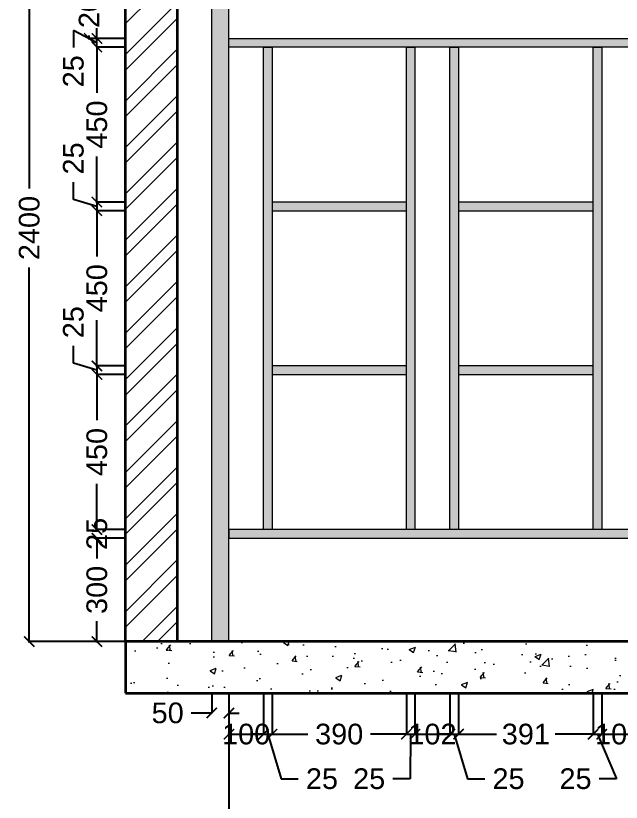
# Model space of a CAD drawing. Header units: millimetres. Extents: x 1464389 to 1998638, y -29162 to 256806.
# Drawn here: x 1550633 to 1552392, y 215680 to 217962 of the extents above; entities that cross this region are included whole.
import ezdxf

# ---------------------------------------------------------------- set-up
doc = ezdxf.new("R2010")
doc.units = ezdxf.units.MM
doc.header["$LTSCALE"] = 15
doc.header["$PDMODE"] = 35
doc.layers.get('0').update_dxf_attribs({"lineweight": 5})
for name, color, linetype, lineweight in [('dimension', 1, 'Continuous', 25), ('Hatch', 252, 'Continuous', 15), ('LS_DR_Wall', 5, 'Continuous', 35)]:
    doc.layers.add(name, color=color, linetype=linetype, lineweight=lineweight)
doc.styles.add('ARIAL', font='arial.ttf')
doc.dimstyles.new('SC-25', dxfattribs={"dimtxt": 60, "dimasz": 30, "dimexe": 0, "dimexo": 0, "dimgap": 25, "dimtad": 0, "dimdec": 0, "dimzin": 0, "dimdsep": 46, "dimtxsty": 'ARIAL', "dimblk": 'ARCHTICK', "dimcen": 0.09, "dimdle": 3, "dimclrd": 251, "dimclre": 251, "dimclrt": 1, "dimadec": 0, "dimazin": 0, "dimtfac": 1, "dimtdec": 0, "dimtofl": 0, "dimtmove": 0, "dimatfit": 2, "dimfxl": 100, "dimtolj": 1, "dimtzin": 0, "dimarcsym": 0})

# ---------------------------------------------------------------- blocks, each defined once
blk = doc.blocks.new('_ArchTick')
at = {"color": 0, "linetype": 'ByBlock', "const_width": 0.15}
blk.add_lwpolyline([(-0.5, -0.5), (0.5, 0.5)], dxfattribs=at)
blk = doc.blocks.new('*D1843')
at = {"layer": 'Defpoints', "color": 0, "ltscale": 0.25, "transparency": 16777216}
for p in [(1550952.5, 216446.1), (1550869.1, 216146.1), (1550952.5, 216146.1)]:
    blk.add_point(p, dxfattribs=at)
at = {"layer": 'dimension', "color": 251, "lineweight": -2, "ltscale": 0.25, "transparency": 16777216}
for p, q in [((1550869.1, 216449.1), (1550869.1, 216387.2)), ((1550952.5, 216446.1), (1550869.1, 216446.1)), ((1550869.1, 216143.1), (1550869.1, 216204.9)), ((1550952.5, 216146.1), (1550869.1, 216146.1))]:
    blk.add_line(p, q, dxfattribs=at)
at = {"layer": 'dimension', "color": 251, "lineweight": -2, "ltscale": 0.25, "transparency": 16777216, "xscale": 30, "yscale": 30, "zscale": 30}
for p, rotation in [((1550869.1, 216446.1), 90), ((1550869.1, 216146.1), 270)]:
    blk.add_blockref('_ArchTick', p, dxfattribs=dict(at, rotation=rotation))
at = {"layer": 'dimension', "color": 1, "ltscale": 0.25, "transparency": 16777216, "insert": (1550869.1, 216296.1), "char_height": 60, "attachment_point": 5, "rotation": 90, "style": 'ARIAL'}
blk.add_mtext('\\A1;300', dxfattribs=at)
blk = doc.blocks.new('*D1844')
at = {"layer": 'Defpoints', "color": 0, "ltscale": 0.25, "transparency": 16777216}
for p in [(1551352.5, 215996.1), (1551252.5, 215971.1), (1551352.5, 215877.4)]:
    blk.add_point(p, dxfattribs=at)
at = {"layer": 'dimension', "color": 251, "lineweight": -2, "ltscale": 0.25, "transparency": 16777216}
for p, q in [((1551352.5, 215996.1), (1551352.5, 215877.4)), ((1551252.5, 215971.1), (1551252.5, 215877.4)), ((1551249.5, 215877.4), (1551355.5, 215877.4))]:
    blk.add_line(p, q, dxfattribs=at)
at = {"layer": 'dimension', "color": 251, "lineweight": -2, "ltscale": 0.25, "transparency": 16777216, "xscale": 30, "yscale": 30, "zscale": 30, "rotation": 180}
blk.add_blockref('_ArchTick', (1551252.5, 215877.4), dxfattribs=at)
at = {"layer": 'dimension', "color": 251, "lineweight": -2, "ltscale": 0.25, "transparency": 16777216, "xscale": 30, "yscale": 30, "zscale": 30}
blk.add_blockref('_ArchTick', (1551352.5, 215877.4), dxfattribs=at)
at = {"layer": 'dimension', "color": 1, "ltscale": 0.25, "transparency": 16777216, "insert": (1551302.5, 215877.4), "char_height": 60, "attachment_point": 5, "style": 'ARIAL'}
blk.add_mtext('\\A1;100', dxfattribs=at)
blk = doc.blocks.new('*D1845')
at = {"layer": 'Defpoints', "color": 0, "ltscale": 0.25, "transparency": 16777216}
for p in [(1551352.5, 215996.1), (1551377.5, 215996.1), (1551377.5, 215877.4)]:
    blk.add_point(p, dxfattribs=at)
at = {"layer": 'dimension', "color": 251, "lineweight": -2, "ltscale": 0.25, "transparency": 16777216}
for p, q in [((1551352.5, 215996.1), (1551352.5, 215877.4)), ((1551377.5, 215996.1), (1551377.5, 215877.4)), ((1551352.5, 215877.4), (1551322.5, 215877.4)), ((1551352.5, 215877.4), (1551377.5, 215877.4)), ((1551365, 215877.4), (1551403.8, 215748)), ((1551377.5, 215877.4), (1551407.5, 215877.4)), ((1551403.8, 215748), (1551453.8, 215748))]:
    blk.add_line(p, q, dxfattribs=at)
at = {"layer": 'dimension', "color": 251, "lineweight": -2, "ltscale": 0.25, "transparency": 16777216, "xscale": 30, "yscale": 30, "zscale": 30}
blk.add_blockref('_ArchTick', (1551352.5, 215877.4), dxfattribs=at)
at = {"layer": 'dimension', "color": 251, "lineweight": -2, "ltscale": 0.25, "transparency": 16777216, "xscale": 30, "yscale": 30, "zscale": 30, "rotation": 180}
blk.add_blockref('_ArchTick', (1551377.5, 215877.4), dxfattribs=at)
at = {"layer": 'dimension', "color": 1, "ltscale": 0.25, "transparency": 16777216, "insert": (1551522.5, 215748), "char_height": 60, "attachment_point": 5, "style": 'ARIAL'}
blk.add_mtext('\\A1;25', dxfattribs=at)
blk = doc.blocks.new('*D1846')
at = {"layer": 'Defpoints', "color": 0, "ltscale": 0.25, "transparency": 16777216}
for p in [(1551377.5, 215996.1), (1551767.5, 215996.1), (1551767.5, 215877.4)]:
    blk.add_point(p, dxfattribs=at)
at = {"layer": 'dimension', "color": 251, "lineweight": -2, "ltscale": 0.25, "transparency": 16777216}
for p, q in [((1551377.5, 215996.1), (1551377.5, 215877.4)), ((1551767.5, 215996.1), (1551767.5, 215877.4)), ((1551374.5, 215877.4), (1551481.4, 215877.4)), ((1551770.5, 215877.4), (1551663.7, 215877.4))]:
    blk.add_line(p, q, dxfattribs=at)
at = {"layer": 'dimension', "color": 251, "lineweight": -2, "ltscale": 0.25, "transparency": 16777216, "xscale": 30, "yscale": 30, "zscale": 30, "rotation": 180}
blk.add_blockref('_ArchTick', (1551377.5, 215877.4), dxfattribs=at)
at = {"layer": 'dimension', "color": 251, "lineweight": -2, "ltscale": 0.25, "transparency": 16777216, "xscale": 30, "yscale": 30, "zscale": 30}
blk.add_blockref('_ArchTick', (1551767.5, 215877.4), dxfattribs=at)
at = {"layer": 'dimension', "color": 1, "ltscale": 0.25, "transparency": 16777216, "insert": (1551572.5, 215877.4), "char_height": 60, "attachment_point": 5, "style": 'ARIAL'}
blk.add_mtext('\\A1;390', dxfattribs=at)
blk = doc.blocks.new('*D1847')
at = {"layer": 'Defpoints', "color": 0, "ltscale": 0.25, "transparency": 16777216}
for p in [(1551767.5, 215996.1), (1551792.5, 215996.1), (1551792.5, 215877.4)]:
    blk.add_point(p, dxfattribs=at)
at = {"layer": 'dimension', "color": 251, "lineweight": -2, "ltscale": 0.25, "transparency": 16777216}
for p, q in [((1551767.5, 215996.1), (1551767.5, 215877.4)), ((1551792.5, 215996.1), (1551792.5, 215877.4)), ((1551767.5, 215877.4), (1551737.5, 215877.4)), ((1551767.5, 215877.4), (1551792.5, 215877.4)), ((1551780, 215877.4), (1551778.2, 215748)), ((1551792.5, 215877.4), (1551822.5, 215877.4)), ((1551778.2, 215748), (1551728.2, 215748))]:
    blk.add_line(p, q, dxfattribs=at)
at = {"layer": 'dimension', "color": 251, "lineweight": -2, "ltscale": 0.25, "transparency": 16777216, "xscale": 30, "yscale": 30, "zscale": 30}
blk.add_blockref('_ArchTick', (1551767.5, 215877.4), dxfattribs=at)
at = {"layer": 'dimension', "color": 251, "lineweight": -2, "ltscale": 0.25, "transparency": 16777216, "xscale": 30, "yscale": 30, "zscale": 30, "rotation": 180}
blk.add_blockref('_ArchTick', (1551792.5, 215877.4), dxfattribs=at)
at = {"layer": 'dimension', "color": 1, "ltscale": 0.25, "transparency": 16777216, "insert": (1551659.5, 215748), "char_height": 60, "attachment_point": 5, "style": 'ARIAL'}
blk.add_mtext('\\A1;25', dxfattribs=at)
blk = doc.blocks.new('*D1848')
at = {"layer": 'Defpoints', "color": 0, "ltscale": 0.25, "transparency": 16777216}
for p in [(1551792.5, 215996.1), (1551894.1, 215996.1), (1551894.1, 215877.4)]:
    blk.add_point(p, dxfattribs=at)
at = {"layer": 'dimension', "color": 251, "lineweight": -2, "ltscale": 0.25, "transparency": 16777216}
for p, q in [((1551792.5, 215996.1), (1551792.5, 215877.4)), ((1551894.1, 215996.1), (1551894.1, 215877.4)), ((1551789.5, 215877.4), (1551897.1, 215877.4))]:
    blk.add_line(p, q, dxfattribs=at)
at = {"layer": 'dimension', "color": 251, "lineweight": -2, "ltscale": 0.25, "transparency": 16777216, "xscale": 30, "yscale": 30, "zscale": 30, "rotation": 180}
blk.add_blockref('_ArchTick', (1551792.5, 215877.4), dxfattribs=at)
at = {"layer": 'dimension', "color": 251, "lineweight": -2, "ltscale": 0.25, "transparency": 16777216, "xscale": 30, "yscale": 30, "zscale": 30}
blk.add_blockref('_ArchTick', (1551894.1, 215877.4), dxfattribs=at)
at = {"layer": 'dimension', "color": 1, "ltscale": 0.25, "transparency": 16777216, "insert": (1551843.3, 215877.4), "char_height": 60, "attachment_point": 5, "style": 'ARIAL'}
blk.add_mtext('\\A1;102', dxfattribs=at)
blk = doc.blocks.new('*D1849')
at = {"layer": 'Defpoints', "color": 0, "ltscale": 0.25, "transparency": 16777216}
for p in [(1551894.1, 215996.1), (1551919.1, 215996.1), (1551919.1, 215877.4)]:
    blk.add_point(p, dxfattribs=at)
at = {"layer": 'dimension', "color": 251, "lineweight": -2, "ltscale": 0.25, "transparency": 16777216}
for p, q in [((1551894.1, 215996.1), (1551894.1, 215877.4)), ((1551919.1, 215996.1), (1551919.1, 215877.4)), ((1551894.1, 215877.4), (1551864.1, 215877.4)), ((1551894.1, 215877.4), (1551919.1, 215877.4)), ((1551906.6, 215877.4), (1551945.4, 215748)), ((1551919.1, 215877.4), (1551949.1, 215877.4)), ((1551945.4, 215748), (1551995.4, 215748))]:
    blk.add_line(p, q, dxfattribs=at)
at = {"layer": 'dimension', "color": 251, "lineweight": -2, "ltscale": 0.25, "transparency": 16777216, "xscale": 30, "yscale": 30, "zscale": 30}
blk.add_blockref('_ArchTick', (1551894.1, 215877.4), dxfattribs=at)
at = {"layer": 'dimension', "color": 251, "lineweight": -2, "ltscale": 0.25, "transparency": 16777216, "xscale": 30, "yscale": 30, "zscale": 30, "rotation": 180}
blk.add_blockref('_ArchTick', (1551919.1, 215877.4), dxfattribs=at)
at = {"layer": 'dimension', "color": 1, "ltscale": 0.25, "transparency": 16777216, "insert": (1552064.2, 215748), "char_height": 60, "attachment_point": 5, "style": 'ARIAL'}
blk.add_mtext('\\A1;25', dxfattribs=at)
blk = doc.blocks.new('*D1850')
at = {"layer": 'Defpoints', "color": 0, "ltscale": 0.25, "transparency": 16777216}
for p in [(1551919.1, 215996.1), (1552309.9, 215996.1), (1552309.9, 215877.4)]:
    blk.add_point(p, dxfattribs=at)
at = {"layer": 'dimension', "color": 251, "lineweight": -2, "ltscale": 0.25, "transparency": 16777216}
for p, q in [((1551919.1, 215996.1), (1551919.1, 215877.4)), ((1552309.9, 215996.1), (1552309.9, 215877.4)), ((1551916.1, 215877.4), (1552029, 215877.4)), ((1552312.9, 215877.4), (1552200, 215877.4))]:
    blk.add_line(p, q, dxfattribs=at)
at = {"layer": 'dimension', "color": 251, "lineweight": -2, "ltscale": 0.25, "transparency": 16777216, "xscale": 30, "yscale": 30, "zscale": 30, "rotation": 180}
blk.add_blockref('_ArchTick', (1551919.1, 215877.4), dxfattribs=at)
at = {"layer": 'dimension', "color": 251, "lineweight": -2, "ltscale": 0.25, "transparency": 16777216, "xscale": 30, "yscale": 30, "zscale": 30}
blk.add_blockref('_ArchTick', (1552309.9, 215877.4), dxfattribs=at)
at = {"layer": 'dimension', "color": 1, "ltscale": 0.25, "transparency": 16777216, "insert": (1552114.5, 215877.4), "char_height": 60, "attachment_point": 5, "style": 'ARIAL'}
blk.add_mtext('\\A1;391', dxfattribs=at)
blk = doc.blocks.new('*D1851')
at = {"layer": 'Defpoints', "color": 0, "ltscale": 0.25, "transparency": 16777216}
for p in [(1552309.9, 215996.1), (1552334.9, 215996.1), (1552334.9, 215877.4)]:
    blk.add_point(p, dxfattribs=at)
at = {"layer": 'dimension', "color": 251, "lineweight": -2, "ltscale": 0.25, "transparency": 16777216}
for p, q in [((1552309.9, 215996.1), (1552309.9, 215877.4)), ((1552334.9, 215996.1), (1552334.9, 215877.4)), ((1552309.9, 215877.4), (1552279.9, 215877.4)), ((1552309.9, 215877.4), (1552334.9, 215877.4)), ((1552322.4, 215877.4), (1552377.4, 215748)), ((1552334.9, 215877.4), (1552364.9, 215877.4)), ((1552377.4, 215748), (1552327.4, 215748))]:
    blk.add_line(p, q, dxfattribs=at)
at = {"layer": 'dimension', "color": 251, "lineweight": -2, "ltscale": 0.25, "transparency": 16777216, "xscale": 30, "yscale": 30, "zscale": 30}
blk.add_blockref('_ArchTick', (1552309.9, 215877.4), dxfattribs=at)
at = {"layer": 'dimension', "color": 251, "lineweight": -2, "ltscale": 0.25, "transparency": 16777216, "xscale": 30, "yscale": 30, "zscale": 30, "rotation": 180}
blk.add_blockref('_ArchTick', (1552334.9, 215877.4), dxfattribs=at)
at = {"layer": 'dimension', "color": 1, "ltscale": 0.25, "transparency": 16777216, "insert": (1552258.7, 215748), "char_height": 60, "attachment_point": 5, "style": 'ARIAL'}
blk.add_mtext('\\A1;25', dxfattribs=at)
blk = doc.blocks.new('*D1852')
at = {"layer": 'Defpoints', "color": 0, "ltscale": 0.25, "transparency": 16777216}
for p in [(1552334.9, 215996.1), (1552435.7, 215996.1), (1552435.7, 215877.4)]:
    blk.add_point(p, dxfattribs=at)
at = {"layer": 'dimension', "color": 251, "lineweight": -2, "ltscale": 0.25, "transparency": 16777216}
for p, q in [((1552334.9, 215996.1), (1552334.9, 215877.4)), ((1552435.7, 215996.1), (1552435.7, 215877.4)), ((1552331.9, 215877.4), (1552438.7, 215877.4))]:
    blk.add_line(p, q, dxfattribs=at)
at = {"layer": 'dimension', "color": 251, "lineweight": -2, "ltscale": 0.25, "transparency": 16777216, "xscale": 30, "yscale": 30, "zscale": 30, "rotation": 180}
blk.add_blockref('_ArchTick', (1552334.9, 215877.4), dxfattribs=at)
at = {"layer": 'dimension', "color": 251, "lineweight": -2, "ltscale": 0.25, "transparency": 16777216, "xscale": 30, "yscale": 30, "zscale": 30}
blk.add_blockref('_ArchTick', (1552435.7, 215877.4), dxfattribs=at)
at = {"layer": 'dimension', "color": 1, "ltscale": 0.25, "transparency": 16777216, "insert": (1552385.3, 215877.4), "char_height": 60, "attachment_point": 5, "style": 'ARIAL'}
blk.add_mtext('\\A1;101', dxfattribs=at)
blk = doc.blocks.new('*D1857')
at = {"layer": 'Defpoints', "color": 0, "ltscale": 0.25, "transparency": 16777216}
for p in [(1550672.8, 218546.1), (1550952.5, 218546.1), (1550952.5, 216146.1)]:
    blk.add_point(p, dxfattribs=at)
at = {"layer": 'dimension', "color": 251, "lineweight": -2, "ltscale": 0.25, "transparency": 16777216}
for p, q in [((1550672.8, 218549.1), (1550672.8, 217461.1)), ((1550952.5, 218546.1), (1550672.8, 218546.1)), ((1550672.8, 216143.1), (1550672.8, 217231.1)), ((1550952.5, 216146.1), (1550672.8, 216146.1))]:
    blk.add_line(p, q, dxfattribs=at)
at = {"layer": 'dimension', "color": 251, "lineweight": -2, "ltscale": 0.25, "transparency": 16777216, "xscale": 30, "yscale": 30, "zscale": 30}
for p, rotation in [((1550672.8, 218546.1), 90), ((1550672.8, 216146.1), 270)]:
    blk.add_blockref('_ArchTick', p, dxfattribs=dict(at, rotation=rotation))
at = {"layer": 'dimension', "color": 1, "ltscale": 0.25, "transparency": 16777216, "insert": (1550672.8, 217346.1), "char_height": 60, "attachment_point": 5, "rotation": 90, "style": 'ARIAL'}
blk.add_mtext('\\A1;2400', dxfattribs=at)
blk = doc.blocks.new('*D1858')
at = {"layer": 'Defpoints', "color": 0, "ltscale": 0.25, "transparency": 16777216}
for p in [(1550869.1, 216471.1), (1550952.5, 216471.1), (1550952.5, 216446.1)]:
    blk.add_point(p, dxfattribs=at)
at = {"layer": 'dimension', "color": 251, "lineweight": -2, "ltscale": 0.25, "transparency": 16777216}
for p, q in [((1550869.1, 216471.1), (1550869.1, 216501.1)), ((1550952.5, 216471.1), (1550869.1, 216471.1)), ((1550952.5, 216446.1), (1550869.1, 216446.1)), ((1550869.1, 216446.1), (1550869.1, 216416.1))]:
    blk.add_line(p, q, dxfattribs=at)
at = {"layer": 'dimension', "color": 251, "lineweight": -2, "ltscale": 0.25, "transparency": 16777216, "xscale": 30, "yscale": 30, "zscale": 30}
for p, rotation in [((1550869.1, 216471.1), 270), ((1550869.1, 216446.1), 90)]:
    blk.add_blockref('_ArchTick', p, dxfattribs=dict(at, rotation=rotation))
at = {"layer": 'dimension', "color": 1, "ltscale": 0.25, "transparency": 16777216, "insert": (1550869.1, 216458.6), "char_height": 60, "attachment_point": 5, "rotation": 90, "style": 'ARIAL'}
blk.add_mtext('\\A1;25', dxfattribs=at)
blk = doc.blocks.new('*D1859')
at = {"layer": 'Defpoints', "color": 0, "ltscale": 0.25, "transparency": 16777216}
for p in [(1550846.8, 218096.1), (1550902.5, 218096.1), (1550902.5, 217896.1)]:
    blk.add_point(p, dxfattribs=at)
at = {"layer": 'dimension', "color": 251, "lineweight": -2, "ltscale": 0.25, "transparency": 16777216}
for p, q in [((1550846.8, 218099.1), (1550846.8, 218087.7)), ((1550902.5, 218096.1), (1550846.8, 218096.1)), ((1550846.8, 217893.1), (1550846.8, 217904.4)), ((1550902.5, 217896.1), (1550846.8, 217896.1))]:
    blk.add_line(p, q, dxfattribs=at)
at = {"layer": 'dimension', "color": 251, "lineweight": -2, "ltscale": 0.25, "transparency": 16777216, "xscale": 30, "yscale": 30, "zscale": 30}
for p, rotation in [((1550846.8, 218096.1), 90), ((1550846.8, 217896.1), 270)]:
    blk.add_blockref('_ArchTick', p, dxfattribs=dict(at, rotation=rotation))
at = {"layer": 'dimension', "color": 1, "ltscale": 0.25, "transparency": 16777216, "insert": (1550846.8, 217996.1), "char_height": 60, "attachment_point": 5, "rotation": 90, "style": 'ARIAL'}
blk.add_mtext('\\A1;200', dxfattribs=at)
blk = doc.blocks.new('*D1862')
at = {"layer": 'Defpoints', "color": 0, "ltscale": 0.25, "transparency": 16777216}
for p in [(1551252.5, 215996.1), (1552975.7, 215996.1), (1552975.7, 215563.2)]:
    blk.add_point(p, dxfattribs=at)
at = {"layer": 'dimension', "color": 251, "lineweight": -2, "ltscale": 0.25, "transparency": 16777216}
for p, q in [((1551252.5, 215996.1), (1551252.5, 215563.2)), ((1552975.7, 215996.1), (1552975.7, 215563.2)), ((1551249.5, 215563.2), (1552002.4, 215563.2)), ((1552978.7, 215563.2), (1552225.9, 215563.2))]:
    blk.add_line(p, q, dxfattribs=at)
at = {"layer": 'dimension', "color": 251, "lineweight": -2, "ltscale": 0.25, "transparency": 16777216, "xscale": 30, "yscale": 30, "zscale": 30, "rotation": 180}
blk.add_blockref('_ArchTick', (1551252.5, 215563.2), dxfattribs=at)
at = {"layer": 'dimension', "color": 251, "lineweight": -2, "ltscale": 0.25, "transparency": 16777216, "xscale": 30, "yscale": 30, "zscale": 30}
blk.add_blockref('_ArchTick', (1552975.7, 215563.2), dxfattribs=at)
at = {"layer": 'dimension', "color": 1, "ltscale": 0.25, "transparency": 16777216, "insert": (1552114.1, 215563.2), "char_height": 60, "attachment_point": 5, "style": 'ARIAL'}
blk.add_mtext('\\A1;1723', dxfattribs=at)
blk = doc.blocks.new('*D1863')
at = {"layer": 'Defpoints', "color": 0, "ltscale": 0.25, "transparency": 16777216}
for p in [(1550869.1, 217896.1), (1550952.5, 217896.1), (1550952.5, 217871.1)]:
    blk.add_point(p, dxfattribs=at)
at = {"layer": 'dimension', "color": 251, "lineweight": -2, "ltscale": 0.25, "transparency": 16777216}
for p, q in [((1550869.1, 217883.6), (1550800.9, 217919.5)), ((1550800.9, 217919.5), (1550800.9, 217869.5)), ((1550869.1, 217896.1), (1550869.1, 217926.1)), ((1550952.5, 217896.1), (1550869.1, 217896.1)), ((1550869.1, 217871.1), (1550869.1, 217896.1)), ((1550952.5, 217871.1), (1550869.1, 217871.1)), ((1550869.1, 217871.1), (1550869.1, 217841.1))]:
    blk.add_line(p, q, dxfattribs=at)
at = {"layer": 'dimension', "color": 251, "lineweight": -2, "ltscale": 0.25, "transparency": 16777216, "xscale": 30, "yscale": 30, "zscale": 30}
for p, rotation in [((1550869.1, 217896.1), 270), ((1550869.1, 217871.1), 90)]:
    blk.add_blockref('_ArchTick', p, dxfattribs=dict(at, rotation=rotation))
at = {"layer": 'dimension', "color": 1, "ltscale": 0.25, "transparency": 16777216, "insert": (1550800.9, 217800.8), "char_height": 60, "attachment_point": 5, "rotation": 90, "style": 'ARIAL'}
blk.add_mtext('\\A1;25', dxfattribs=at)
blk = doc.blocks.new('*D1864')
at = {"layer": 'Defpoints', "color": 0, "ltscale": 0.25, "transparency": 16777216}
for p in [(1551202.5, 215996.1), (1551252.5, 215996.1), (1551202.5, 215938.9)]:
    blk.add_point(p, dxfattribs=at)
at = {"layer": 'dimension', "color": 251, "lineweight": -2, "ltscale": 0.25, "transparency": 16777216}
for p, q in [((1551202.5, 215996.1), (1551202.5, 215938.9)), ((1551252.5, 215996.1), (1551252.5, 215938.9)), ((1551202.5, 215938.9), (1551142.5, 215938.9)), ((1551252.5, 215938.9), (1551282.5, 215938.9))]:
    blk.add_line(p, q, dxfattribs=at)
at = {"layer": 'dimension', "color": 251, "lineweight": -2, "ltscale": 0.25, "transparency": 16777216, "xscale": 30, "yscale": 30, "zscale": 30}
blk.add_blockref('_ArchTick', (1551202.5, 215938.9), dxfattribs=at)
at = {"layer": 'dimension', "color": 251, "lineweight": -2, "ltscale": 0.25, "transparency": 16777216, "xscale": 30, "yscale": 30, "zscale": 30, "rotation": 180}
blk.add_blockref('_ArchTick', (1551252.5, 215938.9), dxfattribs=at)
at = {"layer": 'dimension', "color": 1, "ltscale": 0.25, "transparency": 16777216, "insert": (1551074.6, 215938.9), "char_height": 60, "attachment_point": 5, "style": 'ARIAL'}
blk.add_mtext('\\A1;50', dxfattribs=at)
blk = doc.blocks.new('*D1865')
at = {"layer": 'Defpoints', "color": 0, "ltscale": 0.25, "transparency": 16777216}
for p in [(1550952.5, 217871.1), (1550869.1, 217421.3), (1550952.5, 217421.3)]:
    blk.add_point(p, dxfattribs=at)
at = {"layer": 'dimension', "color": 251, "lineweight": -2, "ltscale": 0.25, "transparency": 16777216}
for p, q in [((1550869.1, 217874.1), (1550869.1, 217738.6)), ((1550952.5, 217871.1), (1550869.1, 217871.1)), ((1550869.1, 217418.3), (1550869.1, 217553.8)), ((1550952.5, 217421.3), (1550869.1, 217421.3))]:
    blk.add_line(p, q, dxfattribs=at)
at = {"layer": 'dimension', "color": 251, "lineweight": -2, "ltscale": 0.25, "transparency": 16777216, "xscale": 30, "yscale": 30, "zscale": 30}
for p, rotation in [((1550869.1, 217871.1), 90), ((1550869.1, 217421.3), 270)]:
    blk.add_blockref('_ArchTick', p, dxfattribs=dict(at, rotation=rotation))
at = {"layer": 'dimension', "color": 1, "ltscale": 0.25, "transparency": 16777216, "insert": (1550869.1, 217646.2), "char_height": 60, "attachment_point": 5, "rotation": 90, "style": 'ARIAL'}
blk.add_mtext('\\A1;450', dxfattribs=at)
blk = doc.blocks.new('*D1866')
at = {"layer": 'Defpoints', "color": 0, "ltscale": 0.25, "transparency": 16777216}
for p in [(1550952.5, 217421.3), (1550869.1, 217396.3), (1550952.5, 217396.3)]:
    blk.add_point(p, dxfattribs=at)
at = {"layer": 'dimension', "color": 251, "lineweight": -2, "ltscale": 0.25, "transparency": 16777216}
for p, q in [((1550800.9, 217429.3), (1550800.9, 217479.3)), ((1550869.1, 217421.3), (1550869.1, 217451.3)), ((1550869.1, 217408.8), (1550800.9, 217429.3)), ((1550952.5, 217421.3), (1550869.1, 217421.3)), ((1550869.1, 217421.3), (1550869.1, 217396.3)), ((1550952.5, 217396.3), (1550869.1, 217396.3)), ((1550869.1, 217396.3), (1550869.1, 217366.3))]:
    blk.add_line(p, q, dxfattribs=at)
at = {"layer": 'dimension', "color": 251, "lineweight": -2, "ltscale": 0.25, "transparency": 16777216, "xscale": 30, "yscale": 30, "zscale": 30}
for p, rotation in [((1550869.1, 217421.3), 270), ((1550869.1, 217396.3), 90)]:
    blk.add_blockref('_ArchTick', p, dxfattribs=dict(at, rotation=rotation))
at = {"layer": 'dimension', "color": 1, "ltscale": 0.25, "transparency": 16777216, "insert": (1550800.9, 217548), "char_height": 60, "attachment_point": 5, "rotation": 90, "style": 'ARIAL'}
blk.add_mtext('\\A1;25', dxfattribs=at)
blk = doc.blocks.new('*D2435')
at = {"layer": 'Defpoints', "color": 0, "ltscale": 0.25, "transparency": 16777216}
for p in [(1550952.5, 217396.3), (1550869.1, 216946.2), (1550952.5, 216946.2)]:
    blk.add_point(p, dxfattribs=at)
at = {"layer": 'dimension', "color": 251, "lineweight": -2, "ltscale": 0.25, "transparency": 16777216}
for p, q in [((1550869.1, 217399.3), (1550869.1, 217263.6)), ((1550952.5, 217396.3), (1550869.1, 217396.3)), ((1550869.1, 216943.2), (1550869.1, 217078.9)), ((1550952.5, 216946.2), (1550869.1, 216946.2))]:
    blk.add_line(p, q, dxfattribs=at)
at = {"layer": 'dimension', "color": 251, "lineweight": -2, "ltscale": 0.25, "transparency": 16777216, "xscale": 30, "yscale": 30, "zscale": 30}
for p, rotation in [((1550869.1, 217396.3), 90), ((1550869.1, 216946.2), 270)]:
    blk.add_blockref('_ArchTick', p, dxfattribs=dict(at, rotation=rotation))
at = {"layer": 'dimension', "color": 1, "ltscale": 0.25, "transparency": 16777216, "insert": (1550869.1, 217171.3), "char_height": 60, "attachment_point": 5, "rotation": 90, "style": 'ARIAL'}
blk.add_mtext('\\A1;450', dxfattribs=at)
blk = doc.blocks.new('*D2436')
at = {"layer": 'Defpoints', "color": 0, "ltscale": 0.25, "transparency": 16777216}
for p in [(1550952.5, 216946.2), (1550869.1, 216921.2), (1550952.5, 216921.2)]:
    blk.add_point(p, dxfattribs=at)
at = {"layer": 'dimension', "color": 251, "lineweight": -2, "ltscale": 0.25, "transparency": 16777216}
for p, q in [((1550800.9, 216954.1), (1550800.9, 217004.1)), ((1550869.1, 216946.2), (1550869.1, 216976.2)), ((1550869.1, 216933.7), (1550800.9, 216954.1)), ((1550952.5, 216946.2), (1550869.1, 216946.2)), ((1550869.1, 216946.2), (1550869.1, 216921.2)), ((1550952.5, 216921.2), (1550869.1, 216921.2)), ((1550869.1, 216921.2), (1550869.1, 216891.2))]:
    blk.add_line(p, q, dxfattribs=at)
at = {"layer": 'dimension', "color": 251, "lineweight": -2, "ltscale": 0.25, "transparency": 16777216, "xscale": 30, "yscale": 30, "zscale": 30}
for p, rotation in [((1550869.1, 216946.2), 270), ((1550869.1, 216921.2), 90)]:
    blk.add_blockref('_ArchTick', p, dxfattribs=dict(at, rotation=rotation))
at = {"layer": 'dimension', "color": 1, "ltscale": 0.25, "transparency": 16777216, "insert": (1550800.9, 217072.8), "char_height": 60, "attachment_point": 5, "rotation": 90, "style": 'ARIAL'}
blk.add_mtext('\\A1;25', dxfattribs=at)
blk = doc.blocks.new('*D2437')
at = {"layer": 'Defpoints', "color": 0, "ltscale": 0.25, "transparency": 16777216}
for p in [(1550952.5, 216921.2), (1550869.1, 216471.1), (1550952.5, 216471.1)]:
    blk.add_point(p, dxfattribs=at)
at = {"layer": 'dimension', "color": 251, "lineweight": -2, "ltscale": 0.25, "transparency": 16777216}
for p, q in [((1550869.1, 216924.2), (1550869.1, 216788.5)), ((1550952.5, 216921.2), (1550869.1, 216921.2)), ((1550869.1, 216468.1), (1550869.1, 216603.7)), ((1550952.5, 216471.1), (1550869.1, 216471.1))]:
    blk.add_line(p, q, dxfattribs=at)
at = {"layer": 'dimension', "color": 251, "lineweight": -2, "ltscale": 0.25, "transparency": 16777216, "xscale": 30, "yscale": 30, "zscale": 30}
for p, rotation in [((1550869.1, 216921.2), 90), ((1550869.1, 216471.1), 270)]:
    blk.add_blockref('_ArchTick', p, dxfattribs=dict(at, rotation=rotation))
at = {"layer": 'dimension', "color": 1, "ltscale": 0.25, "transparency": 16777216, "insert": (1550869.1, 216696.1), "char_height": 60, "attachment_point": 5, "rotation": 90, "style": 'ARIAL'}
blk.add_mtext('\\A1;450', dxfattribs=at)

msp = doc.modelspace()

# ---------------------------------------------------------------- hatches: boundary and pattern name
at = {"layer": 'Hatch', "ltscale": 0.25}
h = msp.add_hatch(dxfattribs=at)
h.set_pattern_fill('AR-CONC', color=256)
h.set_pattern_definition([(50, (360435.32, 316717.3), (182.184669, -15.939086), [19.05, -209.55]), (355, (360435.32, 316717.3), (-35.24342, 191.056845), [15.24, -167.640584]), (100.451445, (360450.5, 316715.97), (146.941247, 175.117752), [16.19001, -178.090245]), (46.1842, (360435.32, 316768.1), (271.07904, -42.04233), [28.575, -314.325]), (96.635558, (360457.9, 316764.6), (237.404134, 247.426125), [24.28502, -267.13561]), (351.18415, (360435.32, 316768.1), (237.404134, 247.426125), [22.85997, -251.45973]), (21, (360460.72, 316755.4), (151.614391, -102.265198), [19.05, -209.55]), (326, (360460.72, 316755.4), (61.802028, 184.187966), [15.24, -167.64]), (71.451445, (360473.36, 316746.88), (213.41642, 81.92277), [16.19001, -178.089938]), (37.5, (360435.32, 316717.3), (3.0886033, 84.555039), [0, -165.608, 0, -170.18, 0, -168.275]), (7.5, (360435.32, 316717.3), (66.8196625, 100.180575), [0, -97.028, 0, -161.798, 0, -64.135]), (327.5, (360378.68, 316717.3), (135.590595, -5.728744), [0, -63.5, 0, -198.12, 0, -262.89]), (317.5, (360353.28, 316717.3), (148.129181, 25.426491), [0, -82.55, 0, -131.572, 0, -186.69])])
h.paths.add_polyline_path([(1553125.7, 219276.1), (1550952.5, 219276.1), (1550952.5, 219126.1), (1553125.7, 219126.1)])
h.paths.add_polyline_path([(1553125.7, 216146.1), (1550952.5, 216146.1), (1550952.5, 215996.1), (1553125.7, 215996.1)])
h = msp.add_hatch(dxfattribs=at)
h.set_pattern_fill('ANSI32', color=256, scale=10)
h.set_pattern_definition([(45, (360435.32, 316717.3), (-67.351921, 67.351921), []), (45, (360480.22, 316717.3), (-67.351921, 67.351921), [])])
h.paths.add_polyline_path([(1551102.5, 219126.1), (1550952.5, 219126.1), (1550952.5, 216146.1), (1551102.5, 216146.1)])
h = msp.add_hatch(color=256, dxfattribs=at)
h.dxf.hatch_style = 1
h.paths.add_polyline_path([(1551252.5, 218546.1), (1551202.5, 218546.1), (1551202.5, 216146.1), (1551252.5, 216146.1), (1551252.5, 218396.1)])
h.paths.add_polyline_path([(1553025.7, 218546.1), (1552975.7, 218546.1), (1552975.7, 218396.1), (1552975.7, 218096.1), (1552975.7, 217878.4), (1553025.7, 217878.3)])
h.paths.add_polyline_path([(1553025.7, 217878.3), (1552975.7, 217878.4), (1552975.7, 217871.1), (1552975.7, 217599.8), (1553025.7, 217599.8)])
h.paths.add_polyline_path([(1553025.7, 217599.8), (1552975.7, 217599.8), (1552975.7, 216146.1), (1553025.7, 216146.1)])
h.paths.add_polyline_path([(1552975.7, 216471.1), (1551252.5, 216471.1), (1551252.5, 216446.1), (1552975.7, 216446.1)])
h.paths.add_polyline_path([(1552975.7, 217896.1), (1551252.5, 217896.1), (1551252.5, 217871.1), (1552975.7, 217871.1)])
h.paths.add_polyline_path([(1551792.5, 217871.1), (1551767.5, 217871.1), (1551767.5, 216471.1), (1551792.5, 216471.1)])
h.paths.add_polyline_path([(1551377.5, 217871.1), (1551352.5, 217871.1), (1551352.5, 216471.1), (1551377.5, 216471.1)])
h.paths.add_polyline_path([(1551767.5, 217421.3), (1551377.5, 217421.3), (1551377.5, 217396.3), (1551767.5, 217396.3)])
h.paths.add_polyline_path([(1551767.5, 216946.2), (1551377.5, 216946.2), (1551377.5, 216921.2), (1551767.5, 216921.2)])
h.paths.add_polyline_path([(1552309.9, 216946.2), (1551919.1, 216946.2), (1551919.1, 216921.2), (1552309.9, 216921.2)])
h.paths.add_polyline_path([(1552309.9, 217421.3), (1551919.1, 217421.3), (1551919.1, 217396.3), (1552309.9, 217396.3)])
h.paths.add_polyline_path([(1552334.9, 217871.1), (1552309.9, 217871.1), (1552309.9, 216471.1), (1552334.9, 216471.1)])
h.paths.add_polyline_path([(1551919.1, 217871.1), (1551894.1, 217871.1), (1551894.1, 216471.1), (1551919.1, 216471.1)])
h.paths.add_polyline_path([(1552460.7, 217871.1), (1552435.7, 217871.1), (1552435.7, 216471.1), (1552460.7, 216471.1)])
h.paths.add_polyline_path([(1552850.7, 216946.2), (1552460.7, 216946.2), (1552460.7, 216921.2), (1552850.7, 216921.2)])
h.paths.add_polyline_path([(1552875.7, 217599.9), (1552850.7, 217600), (1552850.7, 216471.1), (1552875.7, 216471.1)])
h.paths.add_polyline_path([(1552850.7, 217421.3), (1552460.7, 217421.3), (1552460.7, 217396.3), (1552850.7, 217396.3)])
h.paths.add_polyline_path([(1552875.7, 217871.1), (1552850.7, 217871.1), (1552850.7, 217600), (1552875.7, 217599.9)])

# ---------------------------------------------------------------- linework, layer by layer
at = {"ltscale": 0.25}
for p, q in [((1551202.5, 216146.1), (1551202.5, 218546.1)), ((1551252.5, 216146.1), (1551252.5, 218396.1))]:
    msp.add_line(p, q, dxfattribs=at)
for points in [[(1551252.5, 217896.1), (1552975.7, 217896.1), (1552975.7, 217871.1), (1551252.5, 217871.1)], [(1551352.5, 217871.1), (1551377.5, 217871.1), (1551377.5, 216471.1), (1551352.5, 216471.1)], [(1551767.5, 217871.1), (1551792.5, 217871.1), (1551792.5, 216471.1), (1551767.5, 216471.1)], [(1551894.1, 217871.1), (1551919.1, 217871.1), (1551919.1, 216471.1), (1551894.1, 216471.1)], [(1552309.9, 217871.1), (1552334.9, 217871.1), (1552334.9, 216471.1), (1552309.9, 216471.1)], [(1551252.5, 216446.1), (1552975.7, 216446.1), (1552975.7, 216471.1), (1551252.5, 216471.1)]]:
    msp.add_lwpolyline(points, close=True, dxfattribs=at)
for points in [[(1551767.5, 217421.3), (1551377.5, 217421.3), (1551377.5, 217396.3), (1551767.5, 217396.3)], [(1552309.1, 217421.3), (1551919.1, 217421.3), (1551919.1, 217396.3), (1552309.1, 217396.3)], [(1551767.5, 216946.2), (1551377.5, 216946.2), (1551377.5, 216921.2), (1551767.5, 216921.2)], [(1552309.1, 216946.2), (1551919.1, 216946.2), (1551919.1, 216921.2), (1552309.1, 216921.2)]]:
    msp.add_lwpolyline(points, dxfattribs=at)
at = {"layer": 'LS_DR_Wall', "ltscale": 0.25}
for points in [[(1551102.5, 216146.1), (1550952.5, 216146.1), (1550952.5, 219126.1), (1551102.5, 219126.1)], [(1550952.5, 215996.1), (1553125.7, 215996.1), (1553125.7, 216146.1), (1550952.5, 216146.1)]]:
    msp.add_lwpolyline(points, close=True, dxfattribs=at)

# ---------------------------------------------------------------- dimensions: what is measured, and where the dimension line sits
at = {"layer": 'dimension', "ltscale": 0.25}
for base, p1, p2, picture, middle in [((1550672.8, 218546.1), (1550952.5, 216146.1), (1550952.5, 218546.1), '*D1857', (1550672.8, 217346.1)), ((1550869.1, 217421.3), (1550952.5, 217871.1), (1550952.5, 217421.3), '*D1865', (1550869.1, 217646.2)), ((1550869.1, 216146.1), (1550952.5, 216446.1), (1550952.5, 216146.1), '*D1843', (1550869.1, 216296.1))]:
    dim = msp.add_linear_dim(base=base, p1=p1, p2=p2, angle=90, dimstyle='SC-25', dxfattribs=at)
    dim.commit()
    dim.dimension.update_dxf_attribs({"geometry": picture, "text_midpoint": middle})
for base, p1, p2, picture, middle in [((1550846.8, 218096.1), (1550902.5, 217896.1), (1550902.5, 218096.1), '*D1859', (1550846.8, 217996.1)), ((1550869.1, 217896.1), (1550952.5, 217871.1), (1550952.5, 217896.1), '*D1863', (1550800.9, 217844.5))]:
    dim = msp.add_linear_dim(base=base, p1=p1, p2=p2, angle=90, dimstyle='SC-25', override={"dimtmove": 1}, dxfattribs=at)
    dim.commit()
    dim.dimension.update_dxf_attribs({"geometry": picture, "text_midpoint": middle, "dimtype": 160})
for base, p1, p2, picture, middle in [((1550869.1, 217396.3), (1550952.5, 217421.3), (1550952.5, 217396.3), '*D1866', (1550800.9, 217504.3)), ((1550869.1, 216946.2), (1550952.5, 217396.3), (1550952.5, 216946.2), '*D2435', (1550869.1, 217171.3)), ((1550869.1, 216921.2), (1550952.5, 216946.2), (1550952.5, 216921.2), '*D2436', (1550800.9, 217029.1)), ((1550869.1, 216471.1), (1550952.5, 216921.2), (1550952.5, 216471.1), '*D2437', (1550869.1, 216696.1))]:
    dim = msp.add_linear_dim(base=base, p1=p1, p2=p2, angle=90, dimstyle='SC-25', override={"dimtmove": 1}, dxfattribs=at)
    dim.commit()
    dim.dimension.update_dxf_attribs({"geometry": picture, "text_midpoint": middle})
dim = msp.add_linear_dim(base=(1550869.1, 216471.1), p1=(1550952.5, 216446.1), p2=(1550952.5, 216471.1), angle=90, dimstyle='SC-25', dxfattribs=at)
dim.commit()
dim.dimension.update_dxf_attribs({"geometry": '*D1858', "text_midpoint": (1550869.1, 216458.6), "dimtype": 160})
for base, p2, picture, middle in [((1551202.5, 215938.9), (1551202.5, 215996.1), '*D1864', (1551074.6, 215938.9)), ((1552975.7, 215563.2), (1552975.7, 215996.1), '*D1862', (1552114.1, 215563.2))]:
    dim = msp.add_linear_dim(base=base, p1=(1551252.5, 215996.1), p2=p2, dimstyle='SC-25', dxfattribs=at)
    dim.commit()
    dim.dimension.update_dxf_attribs({"geometry": picture, "text_midpoint": middle})
dim = msp.add_linear_dim(base=(1551352.5, 215877.4), p1=(1551252.5, 215971.1), p2=(1551352.5, 215996.1), dimstyle='SC-25', dxfattribs=at)
dim.commit()
dim.dimension.update_dxf_attribs({"geometry": '*D1844', "text_midpoint": (1551302.5, 215877.4), "dimtype": 160})
for base, p1, p2, picture, middle in [((1551377.5, 215877.4), (1551352.5, 215996.1), (1551377.5, 215996.1), '*D1845', (1551478.8, 215748)), ((1551767.5, 215877.4), (1551377.5, 215996.1), (1551767.5, 215996.1), '*D1846', (1551572.5, 215877.4)), ((1551919.1, 215877.4), (1551894.1, 215996.1), (1551919.1, 215996.1), '*D1849', (1552020.4, 215748)), ((1552309.9, 215877.4), (1551919.1, 215996.1), (1552309.9, 215996.1), '*D1850', (1552114.5, 215877.4))]:
    dim = msp.add_linear_dim(base=base, p1=p1, p2=p2, dimstyle='SC-25', override={"dimtmove": 1}, dxfattribs=at)
    dim.commit()
    dim.dimension.update_dxf_attribs({"geometry": picture, "text_midpoint": middle})
for base, p1, p2, picture, middle in [((1551792.5, 215877.4), (1551767.5, 215996.1), (1551792.5, 215996.1), '*D1847', (1551703.2, 215748)), ((1551894.1, 215877.4), (1551792.5, 215996.1), (1551894.1, 215996.1), '*D1848', (1551843.3, 215877.4)), ((1552334.9, 215877.4), (1552309.9, 215996.1), (1552334.9, 215996.1), '*D1851', (1552302.4, 215748)), ((1552435.7, 215877.4), (1552334.9, 215996.1), (1552435.7, 215996.1), '*D1852', (1552385.3, 215877.4))]:
    dim = msp.add_linear_dim(base=base, p1=p1, p2=p2, dimstyle='SC-25', override={"dimtmove": 1}, dxfattribs=at)
    dim.commit()
    dim.dimension.update_dxf_attribs({"geometry": picture, "text_midpoint": middle, "dimtype": 160})

doc.saveas('drawing.dxf')
